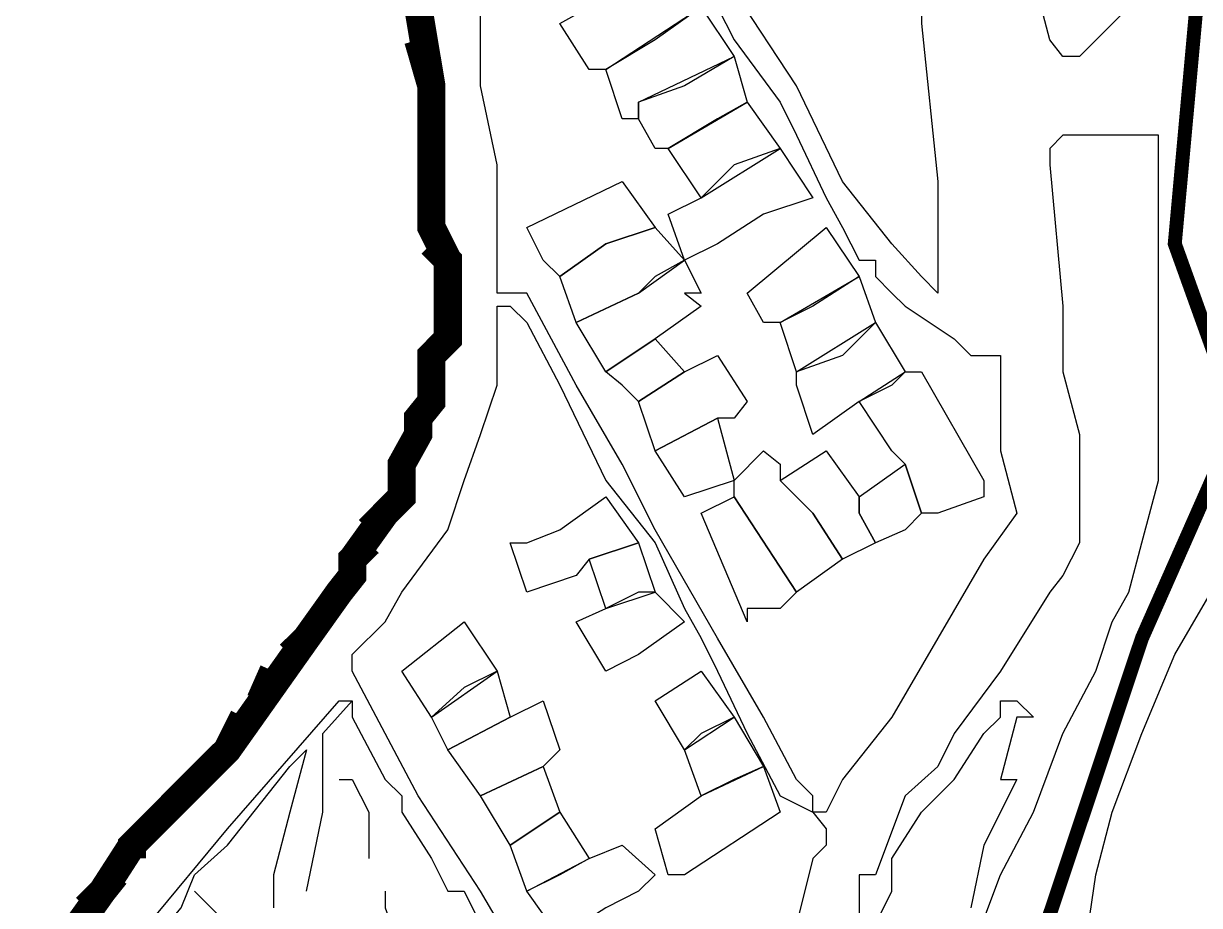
# Model space of a CAD drawing. Header units: millimetres. Extents: x -3588 to 75209, y -3737 to 38254.
# Drawn here: x 27737.3 to 27838.2, y 5116.8 to 5192.6 of the extents above; entities that cross this region are included whole.
import ezdxf

# ---------------------------------------------------------------- set-up
doc = ezdxf.new("R2010")
doc.units = ezdxf.units.MM
doc.layers.add('P', color=253, linetype='Continuous')

msp = doc.modelspace()

# ---------------------------------------------------------------- linework, layer by layer
at = {"layer": 'P'}
for points in [[(27837.513, 5208.927), (27837.513, 5202.158), (27836.104, 5200.733), (27836.104, 5199.325), (27832.151, 5193.964), (27827.926, 5189.723), (27826.502, 5189.723), (27825.382, 5191.147), (27823.973, 5196.508), (27825.382, 5197.917), (27825.382, 5200.733), (27829.335, 5206.11), (27833.288, 5211.472), (27837.513, 5215.697), (27837.513, 5208.927)], [(27796.863, 5193.964), (27798.287, 5191.147), (27802.24, 5185.786), (27803.649, 5182.953), (27806.177, 5177.592), (27807.602, 5175.047), (27809.01, 5172.231), (27810.418, 5172.231), (27810.418, 5170.822), (27811.827, 5169.398), (27812.963, 5168.278), (27817.188, 5165.461), (27818.612, 5164.037), (27821.141, 5164.037), (27821.141, 5161.508), (27821.141, 5155.859), (27822.565, 5150.498), (27819.732, 5146.545), (27815.78, 5139.759), (27811.827, 5132.99), (27807.602, 5127.628), (27806.177, 5124.812), (27805.057, 5124.812), (27805.057, 5126.22), (27803.649, 5127.628), (27800.816, 5132.99), (27796.863, 5139.759), (27791.502, 5149.073), (27788.685, 5154.723), (27784.732, 5161.508), (27780.491, 5169.398), (27777.963, 5169.398), (27777.963, 5172.231), (27777.963, 5173.639), (27777.963, 5180.409), (27776.538, 5187.194), (27776.538, 5192.555), (27776.538, 5202.158)], [(27791.502, 5191.147), (27787.277, 5188.602), (27785.853, 5188.602), (27783.324, 5192.555), (27785.853, 5193.964), (27792.638, 5197.917), (27795.455, 5193.964), (27791.502, 5191.147)], [(27814.371, 5196.508), (27814.371, 5192.555), (27815.78, 5179), (27815.78, 5170.822), (27815.78, 5169.398), (27814.371, 5170.822), (27811.827, 5173.639), (27807.602, 5179), (27803.649, 5187.194), (27798.287, 5195.372)], [(27771.177, 5193.964), (27772.313, 5187.194)], [(27794.047, 5187.194), (27790.094, 5185.786), (27790.094, 5184.361), (27788.685, 5184.361), (27787.277, 5188.602), (27795.455, 5193.964), (27798.287, 5189.723), (27794.047, 5187.194)], [(27796.863, 5184.361), (27792.638, 5181.833), (27791.502, 5181.833), (27790.094, 5184.361), (27790.094, 5185.786), (27798.287, 5189.723), (27799.408, 5185.786), (27796.863, 5184.361)], [(27772.313, 5187.194), (27772.313, 5180.409)], [(27798.287, 5180.409), (27795.455, 5177.592), (27792.638, 5181.833), (27799.408, 5185.786), (27802.24, 5181.833), (27798.287, 5180.409)], [(27818.612, 5108.424), (27818.612, 5112.665), (27821.141, 5119.434), (27823.973, 5124.812), (27826.502, 5131.581), (27829.335, 5136.942), (27830.743, 5141.183), (27832.151, 5143.712), (27833.288, 5147.953), (27834.696, 5153.314), (27834.696, 5157.267), (27834.696, 5160.084), (27834.696, 5165.461), (27834.696, 5170.822), (27834.696, 5177.592), (27834.696, 5180.409), (27834.696, 5182.953), (27833.288, 5182.953), (27827.926, 5182.953), (27826.502, 5182.953), (27825.382, 5181.833), (27825.382, 5180.409), (27826.502, 5168.278), (27826.502, 5162.628)], [(27800.816, 5176.184), (27796.863, 5173.639), (27794.047, 5172.231), (27792.638, 5176.184), (27795.455, 5177.592), (27802.24, 5181.833), (27805.057, 5177.592), (27800.816, 5176.184)], [(27772.313, 5180.409), (27772.313, 5175.047)], [(27781.916, 5172.231), (27780.491, 5175.047), (27788.685, 5179), (27791.502, 5175.047), (27787.277, 5173.639), (27783.324, 5170.822), (27781.916, 5172.231)], [(27772.313, 5175.047), (27773.722, 5172.231)], [(27791.502, 5170.822), (27790.094, 5169.398), (27784.732, 5166.869), (27783.324, 5170.822), (27787.277, 5173.639), (27791.502, 5175.047), (27794.047, 5172.231), (27791.502, 5170.822)], [(27805.057, 5168.278), (27802.24, 5166.869), (27800.816, 5166.869), (27799.408, 5169.398), (27806.177, 5175.047), (27809.01, 5170.822), (27805.057, 5168.278)], [(27773.722, 5172.231), (27773.722, 5168.278), (27773.722, 5165.461), (27772.313, 5164.037)], [(27795.455, 5169.398), (27794.047, 5169.398), (27795.455, 5168.278), (27791.502, 5165.461), (27787.277, 5162.628), (27784.732, 5166.869), (27790.094, 5169.398), (27794.047, 5172.231), (27795.455, 5169.398)], [(27807.602, 5164.037), (27803.649, 5162.628), (27802.24, 5166.869), (27809.01, 5170.822), (27810.418, 5166.869), (27807.602, 5164.037)], [(27780.491, 5111.256), (27776.538, 5118.026), (27771.177, 5126.22), (27765.528, 5136.942), (27765.528, 5138.351), (27768.361, 5141.183), (27769.769, 5143.712), (27773.722, 5149.073), (27775.13, 5153.314), (27776.538, 5157.267), (27777.963, 5161.508), (27777.963, 5165.461), (27777.963, 5168.278), (27779.083, 5168.278)], [(27779.083, 5168.278), (27780.491, 5166.869), (27783.324, 5161.508), (27787.277, 5153.314), (27791.502, 5147.953), (27794.047, 5142.304), (27795.455, 5139.759), (27796.863, 5136.942), (27799.408, 5131.581), (27802.24, 5126.22), (27805.057, 5124.812), (27806.177, 5123.387), (27806.177, 5121.979), (27805.057, 5120.859), (27803.649, 5115.209)], [(27811.827, 5161.508), (27809.01, 5160.084), (27805.057, 5157.267), (27803.649, 5161.508), (27803.649, 5162.628), (27810.418, 5166.869), (27812.963, 5162.628), (27811.827, 5161.508)], [(27788.685, 5161.508), (27787.277, 5162.628), (27791.502, 5165.461), (27794.047, 5162.628), (27790.094, 5160.084), (27788.685, 5161.508)], [(27772.313, 5164.037), (27772.313, 5162.628), (27772.313, 5160.084)], [(27798.287, 5158.675), (27796.863, 5158.675), (27791.502, 5155.859), (27790.094, 5160.084), (27794.047, 5162.628), (27796.863, 5164.037), (27799.408, 5160.084), (27798.287, 5158.675)], [(27819.732, 5151.906), (27815.78, 5150.498), (27814.371, 5150.498), (27812.963, 5154.723), (27811.827, 5155.859), (27809.01, 5160.084), (27812.963, 5162.628), (27814.371, 5162.628), (27819.732, 5153.314), (27819.732, 5151.906)], [(27826.502, 5162.628), (27827.926, 5157.267), (27827.926, 5154.723)], [(27772.313, 5160.084), (27771.177, 5158.675), (27771.177, 5157.267)], [(27798.287, 5153.314), (27794.047, 5151.906), (27791.502, 5155.859), (27796.863, 5158.675), (27798.287, 5153.314)], [(27771.177, 5157.267), (27769.769, 5154.723)], [(27802.24, 5153.314), (27805.057, 5150.498), (27807.602, 5146.545), (27803.649, 5143.712), (27798.287, 5151.906), (27798.287, 5153.314), (27800.816, 5155.859), (27802.24, 5154.723), (27802.24, 5153.314)], [(27809.01, 5151.906), (27809.01, 5150.498), (27810.418, 5147.953), (27807.602, 5146.545), (27805.057, 5150.498), (27802.24, 5153.314), (27806.177, 5155.859), (27809.01, 5151.906)], [(27769.769, 5154.723), (27769.769, 5151.906), (27768.361, 5150.498)], [(27812.963, 5149.073), (27810.418, 5147.953), (27809.01, 5150.498), (27809.01, 5151.906), (27812.963, 5154.723), (27814.371, 5150.498), (27812.963, 5149.073)], [(27827.926, 5154.723), (27827.926, 5150.498), (27827.926, 5147.953)], [(27780.491, 5147.953), (27783.324, 5149.073), (27787.277, 5151.906), (27790.094, 5147.953), (27785.853, 5146.545), (27784.732, 5145.136), (27780.491, 5143.712), (27779.083, 5147.953), (27780.491, 5147.953)], [(27802.24, 5142.304), (27800.816, 5142.304), (27799.408, 5142.304), (27799.408, 5141.183), (27795.455, 5150.498), (27798.287, 5151.906), (27803.649, 5143.712), (27802.24, 5142.304)], [(27768.361, 5150.498), (27765.528, 5146.545), (27765.528, 5145.136)], [(27827.926, 5109.848), (27829.335, 5119.434), (27830.743, 5124.812), (27833.288, 5131.581), (27836.104, 5138.351), (27840.057, 5145.136), (27844.298, 5150.498)], [(27790.094, 5143.712), (27787.277, 5142.304), (27785.853, 5146.545), (27790.094, 5147.953), (27791.502, 5143.712), (27790.094, 5143.712)], [(27827.926, 5147.953), (27826.502, 5145.136), (27825.382, 5143.712)], [(27765.528, 5145.136), (27764.408, 5143.712)], [(27764.408, 5143.712), (27761.591, 5139.759), (27754.805, 5130.173), (27750.852, 5126.22)], [(27790.094, 5138.351), (27787.277, 5136.942), (27784.732, 5141.183), (27787.277, 5142.304), (27791.502, 5143.712), (27794.047, 5141.183), (27790.094, 5138.351)], [(27825.382, 5143.712), (27821.141, 5136.942)], [(27775.13, 5135.534), (27772.313, 5132.99), (27769.769, 5136.942), (27775.13, 5141.183), (27777.963, 5136.942), (27775.13, 5135.534)], [(27779.083, 5132.99), (27773.722, 5130.173), (27772.313, 5132.99), (27777.963, 5136.942), (27779.083, 5132.99)], [(27795.455, 5131.581), (27794.047, 5130.173), (27791.502, 5134.398), (27795.455, 5136.942), (27798.287, 5132.99), (27795.455, 5131.581)], [(27821.141, 5136.942), (27817.188, 5131.581), (27815.78, 5128.749)], [(27748.036, 5115.209), (27754.805, 5123.387), (27764.408, 5134.398), (27765.528, 5134.398)], [(27762.999, 5128.749), (27762.999, 5131.581), (27765.528, 5134.398)], [(27765.528, 5134.398), (27765.528, 5132.99), (27768.361, 5127.628), (27769.769, 5126.22), (27769.769, 5124.812), (27772.313, 5120.859), (27773.722, 5118.026), (27775.13, 5118.026), (27776.538, 5115.209)], [(27779.083, 5132.99), (27781.916, 5134.398), (27783.324, 5130.173), (27781.916, 5128.749), (27776.538, 5126.22), (27773.722, 5130.173), (27779.083, 5132.99)], [(27810.418, 5115.209), (27811.827, 5118.026), (27811.827, 5120.859), (27814.371, 5124.812), (27817.188, 5127.628), (27819.732, 5131.581), (27821.141, 5132.99), (27821.141, 5134.398), (27822.565, 5134.398), (27823.973, 5132.99), (27822.565, 5132.99), (27821.141, 5127.628), (27822.565, 5127.628), (27819.732, 5121.979), (27818.612, 5116.618)], [(27798.287, 5127.628), (27795.455, 5126.22), (27794.047, 5130.173), (27798.287, 5132.99), (27800.816, 5128.749), (27798.287, 5127.628)], [(27751.989, 5119.434), (27754.805, 5121.979), (27760.167, 5128.749), (27761.591, 5130.173), (27760.167, 5124.812), (27758.758, 5119.434), (27758.758, 5116.618)], [(27761.591, 5118.026), (27762.999, 5124.812), (27762.999, 5126.22), (27762.999, 5128.749)], [(27783.324, 5124.812), (27779.083, 5121.979), (27776.538, 5126.22), (27781.916, 5128.749), (27783.324, 5124.812)], [(27792.638, 5119.434), (27791.502, 5123.387), (27795.455, 5126.22), (27800.816, 5128.749), (27802.24, 5124.812), (27794.047, 5119.434), (27792.638, 5119.434)], [(27815.78, 5128.749), (27812.963, 5126.22), (27810.418, 5119.434), (27809.01, 5119.434)], [(27764.408, 5127.628), (27765.528, 5127.628), (27766.952, 5124.812), (27766.952, 5121.979), (27766.952, 5120.859)], [(27750.852, 5126.22), (27746.628, 5121.979), (27744.083, 5118.026)], [(27783.324, 5119.434), (27780.491, 5118.026), (27779.083, 5121.979), (27783.324, 5124.812), (27785.853, 5120.859), (27783.324, 5119.434)], [(27790.094, 5118.026), (27787.277, 5116.618), (27783.324, 5114.073), (27780.491, 5118.026), (27785.853, 5120.859), (27788.685, 5121.979), (27791.502, 5119.434), (27790.094, 5118.026)], [(27746.628, 5092.34), (27744.083, 5099.11), (27741.266, 5104.487), (27739.842, 5104.487), (27745.203, 5109.848), (27750.852, 5116.618), (27751.989, 5119.434)], [(27809.01, 5119.434), (27809.01, 5115.209)], [(27744.083, 5118.026), (27741.266, 5114.073), (27737.313, 5109.848)], [(27751.989, 5118.026), (27754.805, 5115.209), (27754.805, 5114.073), (27754.805, 5112.665)], [(27768.361, 5118.026), (27768.361, 5116.618), (27769.769, 5112.665), (27772.313, 5111.256)]]:
    msp.add_lwpolyline(points, dxfattribs=at)
for points, const_width in [([(27838.937, 5204.686), (27836.104, 5173.639), (27840.057, 5162.628)], 1.2), ([(27741.266, 5114.073), (27744.083, 5118.026), (27746.628, 5121.979), (27750.852, 5126.22), (27754.805, 5130.173), (27761.591, 5139.759), (27764.408, 5143.712), (27765.528, 5145.136), (27765.528, 5146.545), (27768.361, 5150.498), (27769.769, 5151.906), (27769.769, 5154.723), (27771.177, 5157.267), (27771.177, 5158.675), (27772.313, 5160.084), (27772.313, 5162.628), (27772.313, 5164.037), (27773.722, 5165.461), (27773.722, 5168.278), (27773.722, 5172.231), (27772.313, 5175.047), (27772.313, 5180.409), (27772.313, 5187.194), (27771.177, 5193.964)], 2.417), ([(27741.266, 5114.073), (27744.083, 5118.026), (27746.628, 5121.979), (27750.852, 5126.22), (27754.805, 5130.173), (27761.591, 5139.759), (27764.408, 5143.712), (27765.528, 5145.136), (27765.528, 5146.545), (27768.361, 5150.498), (27769.769, 5151.906), (27769.769, 5154.723), (27771.177, 5157.267), (27771.177, 5158.675), (27772.313, 5160.084), (27772.313, 5162.628), (27772.313, 5164.037), (27773.722, 5165.461), (27773.722, 5168.278), (27773.722, 5172.231), (27772.313, 5175.047), (27772.313, 5180.409), (27772.313, 5187.194), (27771.177, 5193.964)], 1.2), ([(27772.313, 5181.833), (27772.313, 5187.194), (27771.177, 5191.147)], 2.417), ([(27772.313, 5176.184), (27772.313, 5179)], 2.417), ([(27773.722, 5170.822), (27773.722, 5172.231), (27772.313, 5173.639)], 2.417), ([(27771.177, 5158.675), (27772.313, 5160.084), (27772.313, 5162.628), (27772.313, 5164.037), (27773.722, 5165.461), (27773.722, 5168.278)], 2.417), ([(27842.89, 5161.508), (27833.288, 5139.759), (27819.732, 5099.11), (27819.732, 5075.968), (27826.502, 5061.005), (27841.466, 5050.282)], 1.2), ([(27769.769, 5153.314), (27769.769, 5154.723), (27771.177, 5157.267)], 2.417), ([(27766.952, 5149.073), (27768.361, 5150.498), (27769.769, 5151.906)], 2.417), ([(27760.167, 5138.351), (27761.591, 5139.759), (27764.408, 5143.712), (27765.528, 5145.136), (27765.528, 5146.545), (27766.952, 5147.953)], 2.417), ([(27757.638, 5134.398), (27758.758, 5136.942)], 2.417), ([(27754.805, 5130.173), (27756.214, 5132.99)], 2.417), ([(27746.628, 5120.859), (27746.628, 5121.979), (27750.852, 5126.22), (27753.397, 5128.749)], 2.417), ([(27742.675, 5116.618), (27744.083, 5118.026), (27745.203, 5119.434)], 2.417)]:
    msp.add_lwpolyline(points, dxfattribs=dict(at, const_width=const_width))
at = {"layer": 'P', "color": 254, "const_width": 1.2}
for points in [[(27840.057, 5162.628), (27836.104, 5173.639), (27838.937, 5204.686)], [(27819.732, 5075.968), (27819.732, 5099.11), (27833.288, 5139.759), (27842.89, 5161.508)]]:
    msp.add_lwpolyline(points, dxfattribs=at)

doc.saveas('drawing.dxf')
